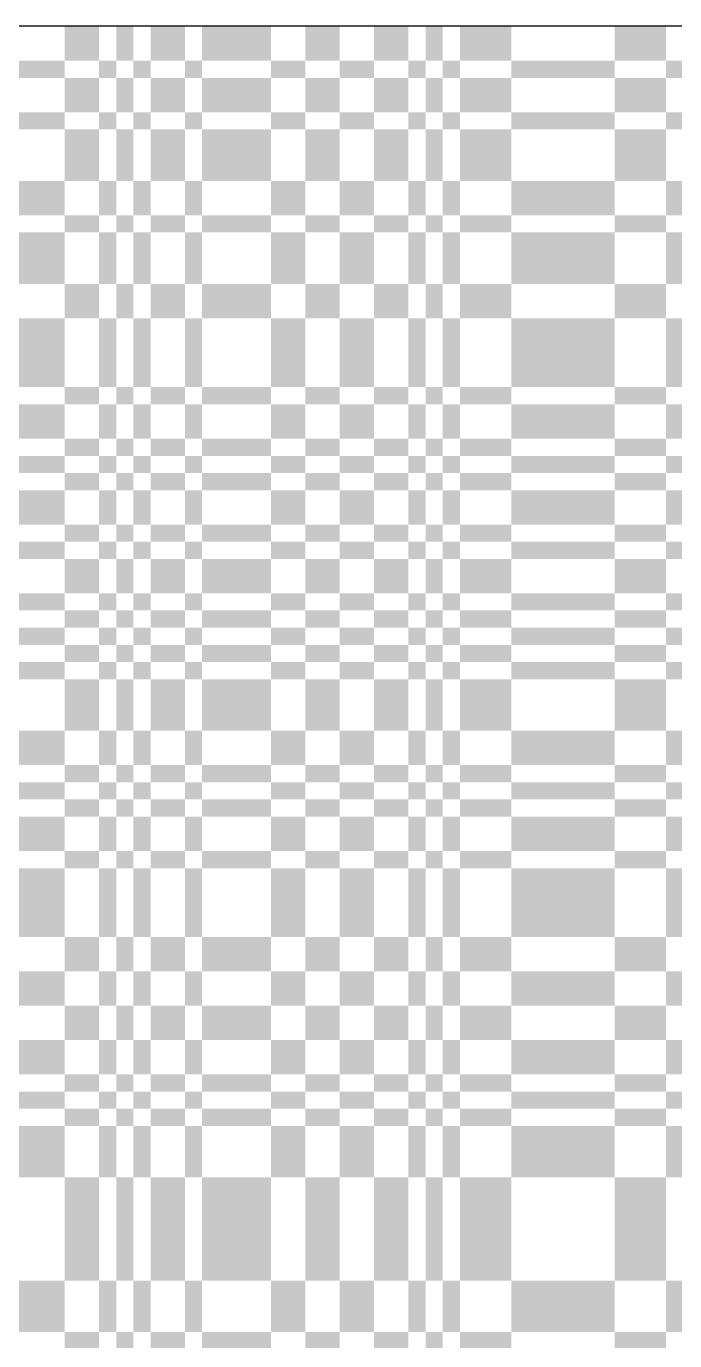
# Model space of a CAD drawing. Extents: x 0 to 10, y 0 to 10.
# Drawn here: x 1.775 to 2.53, y 7.47 to 9 of the extents above; entities that cross this region are included whole.
import ezdxf

# ---------------------------------------------------------------- set-up
doc = ezdxf.new("R2010")
doc.units = 0
doc.header["$MEASUREMENT"] = 0
doc.layers.add('CHROME', color=7, linetype='Continuous')
doc.layers.add('OUTLINE', color=7, linetype='Continuous')

msp = doc.modelspace()

# ---------------------------------------------------------------- linework, layer by layer
at = {"layer": 'CHROME'}
for points in [[(1.82, 8.96), (1.86, 8.96), (1.82, 9), (1.86, 9)], [(1.88, 8.96), (1.9, 8.96), (1.88, 9), (1.9, 9)], [(1.92, 8.96), (1.96, 8.96), (1.92, 9), (1.96, 9)], [(1.98, 8.96), (2.06, 8.96), (1.98, 9), (2.06, 9)], [(2.1, 8.96), (2.14, 8.96), (2.1, 9), (2.14, 9)], [(2.18, 8.96), (2.22, 8.96), (2.18, 9), (2.22, 9)], [(2.24, 8.96), (2.26, 8.96), (2.24, 9), (2.26, 9)], [(2.28, 8.96), (2.34, 8.96), (2.28, 9), (2.34, 9)], [(2.46, 8.96), (2.52, 8.96), (2.46, 9), (2.52, 9)], [(1.76, 8.94), (1.82, 8.94), (1.76, 8.96), (1.82, 8.96)], [(1.86, 8.94), (1.88, 8.94), (1.86, 8.96), (1.88, 8.96)], [(1.9, 8.94), (1.92, 8.94), (1.9, 8.96), (1.92, 8.96)], [(1.96, 8.94), (1.98, 8.94), (1.96, 8.96), (1.98, 8.96)], [(2.06, 8.94), (2.1, 8.94), (2.06, 8.96), (2.1, 8.96)], [(2.14, 8.94), (2.18, 8.94), (2.14, 8.96), (2.18, 8.96)], [(2.22, 8.94), (2.24, 8.94), (2.22, 8.96), (2.24, 8.96)], [(2.26, 8.94), (2.28, 8.94), (2.26, 8.96), (2.28, 8.96)], [(2.34, 8.94), (2.46, 8.94), (2.34, 8.96), (2.46, 8.96)], [(2.52, 8.94), (2.54, 8.94), (2.52, 8.96), (2.54, 8.96)], [(1.82, 8.9), (1.86, 8.9), (1.82, 8.94), (1.86, 8.94)], [(1.88, 8.9), (1.9, 8.9), (1.88, 8.94), (1.9, 8.94)], [(1.92, 8.9), (1.96, 8.9), (1.92, 8.94), (1.96, 8.94)], [(1.98, 8.9), (2.06, 8.9), (1.98, 8.94), (2.06, 8.94)], [(2.1, 8.9), (2.14, 8.9), (2.1, 8.94), (2.14, 8.94)], [(2.18, 8.9), (2.22, 8.9), (2.18, 8.94), (2.22, 8.94)], [(2.24, 8.9), (2.26, 8.9), (2.24, 8.94), (2.26, 8.94)], [(2.28, 8.9), (2.34, 8.9), (2.28, 8.94), (2.34, 8.94)], [(2.46, 8.9), (2.52, 8.9), (2.46, 8.94), (2.52, 8.94)], [(1.76, 8.88), (1.82, 8.88), (1.76, 8.9), (1.82, 8.9)], [(1.86, 8.88), (1.88, 8.88), (1.86, 8.9), (1.88, 8.9)], [(1.9, 8.88), (1.92, 8.88), (1.9, 8.9), (1.92, 8.9)], [(1.96, 8.88), (1.98, 8.88), (1.96, 8.9), (1.98, 8.9)], [(2.06, 8.88), (2.1, 8.88), (2.06, 8.9), (2.1, 8.9)], [(2.14, 8.88), (2.18, 8.88), (2.14, 8.9), (2.18, 8.9)], [(2.22, 8.88), (2.24, 8.88), (2.22, 8.9), (2.24, 8.9)], [(2.26, 8.88), (2.28, 8.88), (2.26, 8.9), (2.28, 8.9)], [(2.34, 8.88), (2.46, 8.88), (2.34, 8.9), (2.46, 8.9)], [(2.52, 8.88), (2.54, 8.88), (2.52, 8.9), (2.54, 8.9)], [(1.82, 8.82), (1.86, 8.82), (1.82, 8.88), (1.86, 8.88)], [(1.88, 8.82), (1.9, 8.82), (1.88, 8.88), (1.9, 8.88)], [(1.92, 8.82), (1.96, 8.82), (1.92, 8.88), (1.96, 8.88)], [(1.98, 8.82), (2.06, 8.82), (1.98, 8.88), (2.06, 8.88)], [(2.1, 8.82), (2.14, 8.82), (2.1, 8.88), (2.14, 8.88)], [(2.18, 8.82), (2.22, 8.82), (2.18, 8.88), (2.22, 8.88)], [(2.24, 8.82), (2.26, 8.82), (2.24, 8.88), (2.26, 8.88)], [(2.28, 8.82), (2.34, 8.82), (2.28, 8.88), (2.34, 8.88)], [(2.46, 8.82), (2.52, 8.82), (2.46, 8.88), (2.52, 8.88)], [(1.76, 8.78), (1.82, 8.78), (1.76, 8.82), (1.82, 8.82)], [(1.86, 8.78), (1.88, 8.78), (1.86, 8.82), (1.88, 8.82)], [(1.9, 8.78), (1.92, 8.78), (1.9, 8.82), (1.92, 8.82)], [(1.96, 8.78), (1.98, 8.78), (1.96, 8.82), (1.98, 8.82)], [(2.06, 8.78), (2.1, 8.78), (2.06, 8.82), (2.1, 8.82)], [(2.14, 8.78), (2.18, 8.78), (2.14, 8.82), (2.18, 8.82)], [(2.22, 8.78), (2.24, 8.78), (2.22, 8.82), (2.24, 8.82)], [(2.26, 8.78), (2.28, 8.78), (2.26, 8.82), (2.28, 8.82)], [(2.34, 8.78), (2.46, 8.78), (2.34, 8.82), (2.46, 8.82)], [(2.52, 8.78), (2.54, 8.78), (2.52, 8.82), (2.54, 8.82)], [(1.82, 8.76), (1.86, 8.76), (1.82, 8.78), (1.86, 8.78)], [(1.88, 8.76), (1.9, 8.76), (1.88, 8.78), (1.9, 8.78)], [(1.92, 8.76), (1.96, 8.76), (1.92, 8.78), (1.96, 8.78)], [(1.98, 8.76), (2.06, 8.76), (1.98, 8.78), (2.06, 8.78)], [(2.1, 8.76), (2.14, 8.76), (2.1, 8.78), (2.14, 8.78)], [(2.18, 8.76), (2.22, 8.76), (2.18, 8.78), (2.22, 8.78)], [(2.24, 8.76), (2.26, 8.76), (2.24, 8.78), (2.26, 8.78)], [(2.28, 8.76), (2.34, 8.76), (2.28, 8.78), (2.34, 8.78)], [(2.46, 8.76), (2.52, 8.76), (2.46, 8.78), (2.52, 8.78)], [(1.76, 8.7), (1.82, 8.7), (1.76, 8.76), (1.82, 8.76)], [(1.86, 8.7), (1.88, 8.7), (1.86, 8.76), (1.88, 8.76)], [(1.9, 8.7), (1.92, 8.7), (1.9, 8.76), (1.92, 8.76)], [(1.96, 8.7), (1.98, 8.7), (1.96, 8.76), (1.98, 8.76)], [(2.06, 8.7), (2.1, 8.7), (2.06, 8.76), (2.1, 8.76)], [(2.14, 8.7), (2.18, 8.7), (2.14, 8.76), (2.18, 8.76)], [(2.22, 8.7), (2.24, 8.7), (2.22, 8.76), (2.24, 8.76)], [(2.26, 8.7), (2.28, 8.7), (2.26, 8.76), (2.28, 8.76)], [(2.34, 8.7), (2.46, 8.7), (2.34, 8.76), (2.46, 8.76)], [(2.52, 8.7), (2.54, 8.7), (2.52, 8.76), (2.54, 8.76)], [(1.82, 8.66), (1.86, 8.66), (1.82, 8.7), (1.86, 8.7)], [(1.88, 8.66), (1.9, 8.66), (1.88, 8.7), (1.9, 8.7)], [(1.92, 8.66), (1.96, 8.66), (1.92, 8.7), (1.96, 8.7)], [(1.98, 8.66), (2.06, 8.66), (1.98, 8.7), (2.06, 8.7)], [(2.1, 8.66), (2.14, 8.66), (2.1, 8.7), (2.14, 8.7)], [(2.18, 8.66), (2.22, 8.66), (2.18, 8.7), (2.22, 8.7)], [(2.24, 8.66), (2.26, 8.66), (2.24, 8.7), (2.26, 8.7)], [(2.28, 8.66), (2.34, 8.66), (2.28, 8.7), (2.34, 8.7)], [(2.46, 8.66), (2.52, 8.66), (2.46, 8.7), (2.52, 8.7)], [(1.76, 8.58), (1.82, 8.58), (1.76, 8.66), (1.82, 8.66)], [(1.86, 8.58), (1.88, 8.58), (1.86, 8.66), (1.88, 8.66)], [(1.9, 8.58), (1.92, 8.58), (1.9, 8.66), (1.92, 8.66)], [(1.96, 8.58), (1.98, 8.58), (1.96, 8.66), (1.98, 8.66)], [(2.06, 8.58), (2.1, 8.58), (2.06, 8.66), (2.1, 8.66)], [(2.14, 8.58), (2.18, 8.58), (2.14, 8.66), (2.18, 8.66)], [(2.22, 8.58), (2.24, 8.58), (2.22, 8.66), (2.24, 8.66)], [(2.26, 8.58), (2.28, 8.58), (2.26, 8.66), (2.28, 8.66)], [(2.34, 8.58), (2.46, 8.58), (2.34, 8.66), (2.46, 8.66)], [(2.52, 8.58), (2.54, 8.58), (2.52, 8.66), (2.54, 8.66)], [(1.82, 8.56), (1.86, 8.56), (1.82, 8.58), (1.86, 8.58)], [(1.88, 8.56), (1.9, 8.56), (1.88, 8.58), (1.9, 8.58)], [(1.92, 8.56), (1.96, 8.56), (1.92, 8.58), (1.96, 8.58)], [(1.98, 8.56), (2.06, 8.56), (1.98, 8.58), (2.06, 8.58)], [(2.1, 8.56), (2.14, 8.56), (2.1, 8.58), (2.14, 8.58)], [(2.18, 8.56), (2.22, 8.56), (2.18, 8.58), (2.22, 8.58)], [(2.24, 8.56), (2.26, 8.56), (2.24, 8.58), (2.26, 8.58)], [(2.28, 8.56), (2.34, 8.56), (2.28, 8.58), (2.34, 8.58)], [(2.46, 8.56), (2.52, 8.56), (2.46, 8.58), (2.52, 8.58)], [(1.76, 8.52), (1.82, 8.52), (1.76, 8.56), (1.82, 8.56)], [(1.86, 8.52), (1.88, 8.52), (1.86, 8.56), (1.88, 8.56)], [(1.9, 8.52), (1.92, 8.52), (1.9, 8.56), (1.92, 8.56)], [(1.96, 8.52), (1.98, 8.52), (1.96, 8.56), (1.98, 8.56)], [(2.06, 8.52), (2.1, 8.52), (2.06, 8.56), (2.1, 8.56)], [(2.14, 8.52), (2.18, 8.52), (2.14, 8.56), (2.18, 8.56)], [(2.22, 8.52), (2.24, 8.52), (2.22, 8.56), (2.24, 8.56)], [(2.26, 8.52), (2.28, 8.52), (2.26, 8.56), (2.28, 8.56)], [(2.34, 8.52), (2.46, 8.52), (2.34, 8.56), (2.46, 8.56)], [(2.52, 8.52), (2.54, 8.52), (2.52, 8.56), (2.54, 8.56)], [(1.82, 8.5), (1.86, 8.5), (1.82, 8.52), (1.86, 8.52)], [(1.88, 8.5), (1.9, 8.5), (1.88, 8.52), (1.9, 8.52)], [(1.92, 8.5), (1.96, 8.5), (1.92, 8.52), (1.96, 8.52)], [(1.98, 8.5), (2.06, 8.5), (1.98, 8.52), (2.06, 8.52)], [(2.1, 8.5), (2.14, 8.5), (2.1, 8.52), (2.14, 8.52)], [(2.18, 8.5), (2.22, 8.5), (2.18, 8.52), (2.22, 8.52)], [(2.24, 8.5), (2.26, 8.5), (2.24, 8.52), (2.26, 8.52)], [(2.28, 8.5), (2.34, 8.5), (2.28, 8.52), (2.34, 8.52)], [(2.46, 8.5), (2.52, 8.5), (2.46, 8.52), (2.52, 8.52)], [(1.76, 8.48), (1.82, 8.48), (1.76, 8.5), (1.82, 8.5)], [(1.86, 8.48), (1.88, 8.48), (1.86, 8.5), (1.88, 8.5)], [(1.9, 8.48), (1.92, 8.48), (1.9, 8.5), (1.92, 8.5)], [(1.96, 8.48), (1.98, 8.48), (1.96, 8.5), (1.98, 8.5)], [(2.06, 8.48), (2.1, 8.48), (2.06, 8.5), (2.1, 8.5)], [(2.14, 8.48), (2.18, 8.48), (2.14, 8.5), (2.18, 8.5)], [(2.22, 8.48), (2.24, 8.48), (2.22, 8.5), (2.24, 8.5)], [(2.26, 8.48), (2.28, 8.48), (2.26, 8.5), (2.28, 8.5)], [(2.34, 8.48), (2.46, 8.48), (2.34, 8.5), (2.46, 8.5)], [(2.52, 8.48), (2.54, 8.48), (2.52, 8.5), (2.54, 8.5)], [(1.82, 8.46), (1.86, 8.46), (1.82, 8.48), (1.86, 8.48)], [(1.88, 8.46), (1.9, 8.46), (1.88, 8.48), (1.9, 8.48)], [(1.92, 8.46), (1.96, 8.46), (1.92, 8.48), (1.96, 8.48)], [(1.98, 8.46), (2.06, 8.46), (1.98, 8.48), (2.06, 8.48)], [(2.1, 8.46), (2.14, 8.46), (2.1, 8.48), (2.14, 8.48)], [(2.18, 8.46), (2.22, 8.46), (2.18, 8.48), (2.22, 8.48)], [(2.24, 8.46), (2.26, 8.46), (2.24, 8.48), (2.26, 8.48)], [(2.28, 8.46), (2.34, 8.46), (2.28, 8.48), (2.34, 8.48)], [(2.46, 8.46), (2.52, 8.46), (2.46, 8.48), (2.52, 8.48)], [(1.76, 8.42), (1.82, 8.42), (1.76, 8.46), (1.82, 8.46)], [(1.86, 8.42), (1.88, 8.42), (1.86, 8.46), (1.88, 8.46)], [(1.9, 8.42), (1.92, 8.42), (1.9, 8.46), (1.92, 8.46)], [(1.96, 8.42), (1.98, 8.42), (1.96, 8.46), (1.98, 8.46)], [(2.06, 8.42), (2.1, 8.42), (2.06, 8.46), (2.1, 8.46)], [(2.14, 8.42), (2.18, 8.42), (2.14, 8.46), (2.18, 8.46)], [(2.22, 8.42), (2.24, 8.42), (2.22, 8.46), (2.24, 8.46)], [(2.26, 8.42), (2.28, 8.42), (2.26, 8.46), (2.28, 8.46)], [(2.34, 8.42), (2.46, 8.42), (2.34, 8.46), (2.46, 8.46)], [(2.52, 8.42), (2.54, 8.42), (2.52, 8.46), (2.54, 8.46)], [(1.82, 8.4), (1.86, 8.4), (1.82, 8.42), (1.86, 8.42)], [(1.88, 8.4), (1.9, 8.4), (1.88, 8.42), (1.9, 8.42)], [(1.92, 8.4), (1.96, 8.4), (1.92, 8.42), (1.96, 8.42)], [(1.98, 8.4), (2.06, 8.4), (1.98, 8.42), (2.06, 8.42)], [(2.1, 8.4), (2.14, 8.4), (2.1, 8.42), (2.14, 8.42)], [(2.18, 8.4), (2.22, 8.4), (2.18, 8.42), (2.22, 8.42)], [(2.24, 8.4), (2.26, 8.4), (2.24, 8.42), (2.26, 8.42)], [(2.28, 8.4), (2.34, 8.4), (2.28, 8.42), (2.34, 8.42)], [(2.46, 8.4), (2.52, 8.4), (2.46, 8.42), (2.52, 8.42)], [(1.76, 8.38), (1.82, 8.38), (1.76, 8.4), (1.82, 8.4)], [(1.86, 8.38), (1.88, 8.38), (1.86, 8.4), (1.88, 8.4)], [(1.9, 8.38), (1.92, 8.38), (1.9, 8.4), (1.92, 8.4)], [(1.96, 8.38), (1.98, 8.38), (1.96, 8.4), (1.98, 8.4)], [(2.06, 8.38), (2.1, 8.38), (2.06, 8.4), (2.1, 8.4)], [(2.14, 8.38), (2.18, 8.38), (2.14, 8.4), (2.18, 8.4)], [(2.22, 8.38), (2.24, 8.38), (2.22, 8.4), (2.24, 8.4)], [(2.26, 8.38), (2.28, 8.38), (2.26, 8.4), (2.28, 8.4)], [(2.34, 8.38), (2.46, 8.38), (2.34, 8.4), (2.46, 8.4)], [(2.52, 8.38), (2.54, 8.38), (2.52, 8.4), (2.54, 8.4)], [(1.82, 8.34), (1.86, 8.34), (1.82, 8.38), (1.86, 8.38)], [(1.88, 8.34), (1.9, 8.34), (1.88, 8.38), (1.9, 8.38)], [(1.92, 8.34), (1.96, 8.34), (1.92, 8.38), (1.96, 8.38)], [(1.98, 8.34), (2.06, 8.34), (1.98, 8.38), (2.06, 8.38)], [(2.1, 8.34), (2.14, 8.34), (2.1, 8.38), (2.14, 8.38)], [(2.18, 8.34), (2.22, 8.34), (2.18, 8.38), (2.22, 8.38)], [(2.24, 8.34), (2.26, 8.34), (2.24, 8.38), (2.26, 8.38)], [(2.28, 8.34), (2.34, 8.34), (2.28, 8.38), (2.34, 8.38)], [(2.46, 8.34), (2.52, 8.34), (2.46, 8.38), (2.52, 8.38)], [(1.76, 8.32), (1.82, 8.32), (1.76, 8.34), (1.82, 8.34)], [(1.86, 8.32), (1.88, 8.32), (1.86, 8.34), (1.88, 8.34)], [(1.9, 8.32), (1.92, 8.32), (1.9, 8.34), (1.92, 8.34)], [(1.96, 8.32), (1.98, 8.32), (1.96, 8.34), (1.98, 8.34)], [(2.06, 8.32), (2.1, 8.32), (2.06, 8.34), (2.1, 8.34)], [(2.14, 8.32), (2.18, 8.32), (2.14, 8.34), (2.18, 8.34)], [(2.22, 8.32), (2.24, 8.32), (2.22, 8.34), (2.24, 8.34)], [(2.26, 8.32), (2.28, 8.32), (2.26, 8.34), (2.28, 8.34)], [(2.34, 8.32), (2.46, 8.32), (2.34, 8.34), (2.46, 8.34)], [(2.52, 8.32), (2.54, 8.32), (2.52, 8.34), (2.54, 8.34)], [(1.82, 8.3), (1.86, 8.3), (1.82, 8.32), (1.86, 8.32)], [(1.88, 8.3), (1.9, 8.3), (1.88, 8.32), (1.9, 8.32)], [(1.92, 8.3), (1.96, 8.3), (1.92, 8.32), (1.96, 8.32)], [(1.98, 8.3), (2.06, 8.3), (1.98, 8.32), (2.06, 8.32)], [(2.1, 8.3), (2.14, 8.3), (2.1, 8.32), (2.14, 8.32)], [(2.18, 8.3), (2.22, 8.3), (2.18, 8.32), (2.22, 8.32)], [(2.24, 8.3), (2.26, 8.3), (2.24, 8.32), (2.26, 8.32)], [(2.28, 8.3), (2.34, 8.3), (2.28, 8.32), (2.34, 8.32)], [(2.46, 8.3), (2.52, 8.3), (2.46, 8.32), (2.52, 8.32)], [(1.76, 8.28), (1.82, 8.28), (1.76, 8.3), (1.82, 8.3)], [(1.86, 8.28), (1.88, 8.28), (1.86, 8.3), (1.88, 8.3)], [(1.9, 8.28), (1.92, 8.28), (1.9, 8.3), (1.92, 8.3)], [(1.96, 8.28), (1.98, 8.28), (1.96, 8.3), (1.98, 8.3)], [(2.06, 8.28), (2.1, 8.28), (2.06, 8.3), (2.1, 8.3)], [(2.14, 8.28), (2.18, 8.28), (2.14, 8.3), (2.18, 8.3)], [(2.22, 8.28), (2.24, 8.28), (2.22, 8.3), (2.24, 8.3)], [(2.26, 8.28), (2.28, 8.28), (2.26, 8.3), (2.28, 8.3)], [(2.34, 8.28), (2.46, 8.28), (2.34, 8.3), (2.46, 8.3)], [(2.52, 8.28), (2.54, 8.28), (2.52, 8.3), (2.54, 8.3)], [(1.82, 8.26), (1.86, 8.26), (1.82, 8.28), (1.86, 8.28)], [(1.88, 8.26), (1.9, 8.26), (1.88, 8.28), (1.9, 8.28)], [(1.92, 8.26), (1.96, 8.26), (1.92, 8.28), (1.96, 8.28)], [(1.98, 8.26), (2.06, 8.26), (1.98, 8.28), (2.06, 8.28)], [(2.1, 8.26), (2.14, 8.26), (2.1, 8.28), (2.14, 8.28)], [(2.18, 8.26), (2.22, 8.26), (2.18, 8.28), (2.22, 8.28)], [(2.24, 8.26), (2.26, 8.26), (2.24, 8.28), (2.26, 8.28)], [(2.28, 8.26), (2.34, 8.26), (2.28, 8.28), (2.34, 8.28)], [(2.46, 8.26), (2.52, 8.26), (2.46, 8.28), (2.52, 8.28)], [(1.76, 8.24), (1.82, 8.24), (1.76, 8.26), (1.82, 8.26)], [(1.86, 8.24), (1.88, 8.24), (1.86, 8.26), (1.88, 8.26)], [(1.9, 8.24), (1.92, 8.24), (1.9, 8.26), (1.92, 8.26)], [(1.96, 8.24), (1.98, 8.24), (1.96, 8.26), (1.98, 8.26)], [(2.06, 8.24), (2.1, 8.24), (2.06, 8.26), (2.1, 8.26)], [(2.14, 8.24), (2.18, 8.24), (2.14, 8.26), (2.18, 8.26)], [(2.22, 8.24), (2.24, 8.24), (2.22, 8.26), (2.24, 8.26)], [(2.26, 8.24), (2.28, 8.24), (2.26, 8.26), (2.28, 8.26)], [(2.34, 8.24), (2.46, 8.24), (2.34, 8.26), (2.46, 8.26)], [(2.52, 8.24), (2.54, 8.24), (2.52, 8.26), (2.54, 8.26)], [(1.82, 8.18), (1.86, 8.18), (1.82, 8.24), (1.86, 8.24)], [(1.88, 8.18), (1.9, 8.18), (1.88, 8.24), (1.9, 8.24)], [(1.92, 8.18), (1.96, 8.18), (1.92, 8.24), (1.96, 8.24)], [(1.98, 8.18), (2.06, 8.18), (1.98, 8.24), (2.06, 8.24)], [(2.1, 8.18), (2.14, 8.18), (2.1, 8.24), (2.14, 8.24)], [(2.18, 8.18), (2.22, 8.18), (2.18, 8.24), (2.22, 8.24)], [(2.24, 8.18), (2.26, 8.18), (2.24, 8.24), (2.26, 8.24)], [(2.28, 8.18), (2.34, 8.18), (2.28, 8.24), (2.34, 8.24)], [(2.46, 8.18), (2.52, 8.18), (2.46, 8.24), (2.52, 8.24)], [(1.76, 8.14), (1.82, 8.14), (1.76, 8.18), (1.82, 8.18)], [(1.86, 8.14), (1.88, 8.14), (1.86, 8.18), (1.88, 8.18)], [(1.9, 8.14), (1.92, 8.14), (1.9, 8.18), (1.92, 8.18)], [(1.96, 8.14), (1.98, 8.14), (1.96, 8.18), (1.98, 8.18)], [(2.06, 8.14), (2.1, 8.14), (2.06, 8.18), (2.1, 8.18)], [(2.14, 8.14), (2.18, 8.14), (2.14, 8.18), (2.18, 8.18)], [(2.22, 8.14), (2.24, 8.14), (2.22, 8.18), (2.24, 8.18)], [(2.26, 8.14), (2.28, 8.14), (2.26, 8.18), (2.28, 8.18)], [(2.34, 8.14), (2.46, 8.14), (2.34, 8.18), (2.46, 8.18)], [(2.52, 8.14), (2.54, 8.14), (2.52, 8.18), (2.54, 8.18)], [(1.82, 8.12), (1.86, 8.12), (1.82, 8.14), (1.86, 8.14)], [(1.88, 8.12), (1.9, 8.12), (1.88, 8.14), (1.9, 8.14)], [(1.92, 8.12), (1.96, 8.12), (1.92, 8.14), (1.96, 8.14)], [(1.98, 8.12), (2.06, 8.12), (1.98, 8.14), (2.06, 8.14)], [(2.1, 8.12), (2.14, 8.12), (2.1, 8.14), (2.14, 8.14)], [(2.18, 8.12), (2.22, 8.12), (2.18, 8.14), (2.22, 8.14)], [(2.24, 8.12), (2.26, 8.12), (2.24, 8.14), (2.26, 8.14)], [(2.28, 8.12), (2.34, 8.12), (2.28, 8.14), (2.34, 8.14)], [(2.46, 8.12), (2.52, 8.12), (2.46, 8.14), (2.52, 8.14)], [(1.76, 8.1), (1.82, 8.1), (1.76, 8.12), (1.82, 8.12)], [(1.86, 8.1), (1.88, 8.1), (1.86, 8.12), (1.88, 8.12)], [(1.9, 8.1), (1.92, 8.1), (1.9, 8.12), (1.92, 8.12)], [(1.96, 8.1), (1.98, 8.1), (1.96, 8.12), (1.98, 8.12)], [(2.06, 8.1), (2.1, 8.1), (2.06, 8.12), (2.1, 8.12)], [(2.14, 8.1), (2.18, 8.1), (2.14, 8.12), (2.18, 8.12)], [(2.22, 8.1), (2.24, 8.1), (2.22, 8.12), (2.24, 8.12)], [(2.26, 8.1), (2.28, 8.1), (2.26, 8.12), (2.28, 8.12)], [(2.34, 8.1), (2.46, 8.1), (2.34, 8.12), (2.46, 8.12)], [(2.52, 8.1), (2.54, 8.1), (2.52, 8.12), (2.54, 8.12)], [(1.82, 8.08), (1.86, 8.08), (1.82, 8.1), (1.86, 8.1)], [(1.88, 8.08), (1.9, 8.08), (1.88, 8.1), (1.9, 8.1)], [(1.92, 8.08), (1.96, 8.08), (1.92, 8.1), (1.96, 8.1)], [(1.98, 8.08), (2.06, 8.08), (1.98, 8.1), (2.06, 8.1)], [(2.1, 8.08), (2.14, 8.08), (2.1, 8.1), (2.14, 8.1)], [(2.18, 8.08), (2.22, 8.08), (2.18, 8.1), (2.22, 8.1)], [(2.24, 8.08), (2.26, 8.08), (2.24, 8.1), (2.26, 8.1)], [(2.28, 8.08), (2.34, 8.08), (2.28, 8.1), (2.34, 8.1)], [(2.46, 8.08), (2.52, 8.08), (2.46, 8.1), (2.52, 8.1)], [(1.76, 8.04), (1.82, 8.04), (1.76, 8.08), (1.82, 8.08)], [(1.86, 8.04), (1.88, 8.04), (1.86, 8.08), (1.88, 8.08)], [(1.9, 8.04), (1.92, 8.04), (1.9, 8.08), (1.92, 8.08)], [(1.96, 8.04), (1.98, 8.04), (1.96, 8.08), (1.98, 8.08)], [(2.06, 8.04), (2.1, 8.04), (2.06, 8.08), (2.1, 8.08)], [(2.14, 8.04), (2.18, 8.04), (2.14, 8.08), (2.18, 8.08)], [(2.22, 8.04), (2.24, 8.04), (2.22, 8.08), (2.24, 8.08)], [(2.26, 8.04), (2.28, 8.04), (2.26, 8.08), (2.28, 8.08)], [(2.34, 8.04), (2.46, 8.04), (2.34, 8.08), (2.46, 8.08)], [(2.52, 8.04), (2.54, 8.04), (2.52, 8.08), (2.54, 8.08)], [(1.82, 8.02), (1.86, 8.02), (1.82, 8.04), (1.86, 8.04)], [(1.88, 8.02), (1.9, 8.02), (1.88, 8.04), (1.9, 8.04)], [(1.92, 8.02), (1.96, 8.02), (1.92, 8.04), (1.96, 8.04)], [(1.98, 8.02), (2.06, 8.02), (1.98, 8.04), (2.06, 8.04)], [(2.1, 8.02), (2.14, 8.02), (2.1, 8.04), (2.14, 8.04)], [(2.18, 8.02), (2.22, 8.02), (2.18, 8.04), (2.22, 8.04)], [(2.24, 8.02), (2.26, 8.02), (2.24, 8.04), (2.26, 8.04)], [(2.28, 8.02), (2.34, 8.02), (2.28, 8.04), (2.34, 8.04)], [(2.46, 8.02), (2.52, 8.02), (2.46, 8.04), (2.52, 8.04)], [(1.76, 7.94), (1.82, 7.94), (1.76, 8.02), (1.82, 8.02)], [(1.86, 7.94), (1.88, 7.94), (1.86, 8.02), (1.88, 8.02)], [(1.9, 7.94), (1.92, 7.94), (1.9, 8.02), (1.92, 8.02)], [(1.96, 7.94), (1.98, 7.94), (1.96, 8.02), (1.98, 8.02)], [(2.06, 7.94), (2.1, 7.94), (2.06, 8.02), (2.1, 8.02)], [(2.14, 7.94), (2.18, 7.94), (2.14, 8.02), (2.18, 8.02)], [(2.22, 7.94), (2.24, 7.94), (2.22, 8.02), (2.24, 8.02)], [(2.26, 7.94), (2.28, 7.94), (2.26, 8.02), (2.28, 8.02)], [(2.34, 7.94), (2.46, 7.94), (2.34, 8.02), (2.46, 8.02)], [(2.52, 7.94), (2.54, 7.94), (2.52, 8.02), (2.54, 8.02)], [(1.82, 7.9), (1.86, 7.9), (1.82, 7.94), (1.86, 7.94)], [(1.88, 7.9), (1.9, 7.9), (1.88, 7.94), (1.9, 7.94)], [(1.92, 7.9), (1.96, 7.9), (1.92, 7.94), (1.96, 7.94)], [(1.98, 7.9), (2.06, 7.9), (1.98, 7.94), (2.06, 7.94)], [(2.1, 7.9), (2.14, 7.9), (2.1, 7.94), (2.14, 7.94)], [(2.18, 7.9), (2.22, 7.9), (2.18, 7.94), (2.22, 7.94)], [(2.24, 7.9), (2.26, 7.9), (2.24, 7.94), (2.26, 7.94)], [(2.28, 7.9), (2.34, 7.9), (2.28, 7.94), (2.34, 7.94)], [(2.46, 7.9), (2.52, 7.9), (2.46, 7.94), (2.52, 7.94)], [(1.76, 7.86), (1.82, 7.86), (1.76, 7.9), (1.82, 7.9)], [(1.86, 7.86), (1.88, 7.86), (1.86, 7.9), (1.88, 7.9)], [(1.9, 7.86), (1.92, 7.86), (1.9, 7.9), (1.92, 7.9)], [(1.96, 7.86), (1.98, 7.86), (1.96, 7.9), (1.98, 7.9)], [(2.06, 7.86), (2.1, 7.86), (2.06, 7.9), (2.1, 7.9)], [(2.14, 7.86), (2.18, 7.86), (2.14, 7.9), (2.18, 7.9)], [(2.22, 7.86), (2.24, 7.86), (2.22, 7.9), (2.24, 7.9)], [(2.26, 7.86), (2.28, 7.86), (2.26, 7.9), (2.28, 7.9)], [(2.34, 7.86), (2.46, 7.86), (2.34, 7.9), (2.46, 7.9)], [(2.52, 7.86), (2.54, 7.86), (2.52, 7.9), (2.54, 7.9)], [(1.82, 7.82), (1.86, 7.82), (1.82, 7.86), (1.86, 7.86)], [(1.88, 7.82), (1.9, 7.82), (1.88, 7.86), (1.9, 7.86)], [(1.92, 7.82), (1.96, 7.82), (1.92, 7.86), (1.96, 7.86)], [(1.98, 7.82), (2.06, 7.82), (1.98, 7.86), (2.06, 7.86)], [(2.1, 7.82), (2.14, 7.82), (2.1, 7.86), (2.14, 7.86)], [(2.18, 7.82), (2.22, 7.82), (2.18, 7.86), (2.22, 7.86)], [(2.24, 7.82), (2.26, 7.82), (2.24, 7.86), (2.26, 7.86)], [(2.28, 7.82), (2.34, 7.82), (2.28, 7.86), (2.34, 7.86)], [(2.46, 7.82), (2.52, 7.82), (2.46, 7.86), (2.52, 7.86)], [(1.76, 7.78), (1.82, 7.78), (1.76, 7.82), (1.82, 7.82)], [(1.86, 7.78), (1.88, 7.78), (1.86, 7.82), (1.88, 7.82)], [(1.9, 7.78), (1.92, 7.78), (1.9, 7.82), (1.92, 7.82)], [(1.96, 7.78), (1.98, 7.78), (1.96, 7.82), (1.98, 7.82)], [(2.06, 7.78), (2.1, 7.78), (2.06, 7.82), (2.1, 7.82)], [(2.14, 7.78), (2.18, 7.78), (2.14, 7.82), (2.18, 7.82)], [(2.22, 7.78), (2.24, 7.78), (2.22, 7.82), (2.24, 7.82)], [(2.26, 7.78), (2.28, 7.78), (2.26, 7.82), (2.28, 7.82)], [(2.34, 7.78), (2.46, 7.78), (2.34, 7.82), (2.46, 7.82)], [(2.52, 7.78), (2.54, 7.78), (2.52, 7.82), (2.54, 7.82)], [(1.82, 7.76), (1.86, 7.76), (1.82, 7.78), (1.86, 7.78)], [(1.88, 7.76), (1.9, 7.76), (1.88, 7.78), (1.9, 7.78)], [(1.92, 7.76), (1.96, 7.76), (1.92, 7.78), (1.96, 7.78)], [(1.98, 7.76), (2.06, 7.76), (1.98, 7.78), (2.06, 7.78)], [(2.1, 7.76), (2.14, 7.76), (2.1, 7.78), (2.14, 7.78)], [(2.18, 7.76), (2.22, 7.76), (2.18, 7.78), (2.22, 7.78)], [(2.24, 7.76), (2.26, 7.76), (2.24, 7.78), (2.26, 7.78)], [(2.28, 7.76), (2.34, 7.76), (2.28, 7.78), (2.34, 7.78)], [(2.46, 7.76), (2.52, 7.76), (2.46, 7.78), (2.52, 7.78)], [(1.76, 7.74), (1.82, 7.74), (1.76, 7.76), (1.82, 7.76)], [(1.86, 7.74), (1.88, 7.74), (1.86, 7.76), (1.88, 7.76)], [(1.9, 7.74), (1.92, 7.74), (1.9, 7.76), (1.92, 7.76)], [(1.96, 7.74), (1.98, 7.74), (1.96, 7.76), (1.98, 7.76)], [(2.06, 7.74), (2.1, 7.74), (2.06, 7.76), (2.1, 7.76)], [(2.14, 7.74), (2.18, 7.74), (2.14, 7.76), (2.18, 7.76)], [(2.22, 7.74), (2.24, 7.74), (2.22, 7.76), (2.24, 7.76)], [(2.26, 7.74), (2.28, 7.74), (2.26, 7.76), (2.28, 7.76)], [(2.34, 7.74), (2.46, 7.74), (2.34, 7.76), (2.46, 7.76)], [(2.52, 7.74), (2.54, 7.74), (2.52, 7.76), (2.54, 7.76)], [(1.82, 7.72), (1.86, 7.72), (1.82, 7.74), (1.86, 7.74)], [(1.88, 7.72), (1.9, 7.72), (1.88, 7.74), (1.9, 7.74)], [(1.92, 7.72), (1.96, 7.72), (1.92, 7.74), (1.96, 7.74)], [(1.98, 7.72), (2.06, 7.72), (1.98, 7.74), (2.06, 7.74)], [(2.1, 7.72), (2.14, 7.72), (2.1, 7.74), (2.14, 7.74)], [(2.18, 7.72), (2.22, 7.72), (2.18, 7.74), (2.22, 7.74)], [(2.24, 7.72), (2.26, 7.72), (2.24, 7.74), (2.26, 7.74)], [(2.28, 7.72), (2.34, 7.72), (2.28, 7.74), (2.34, 7.74)], [(2.46, 7.72), (2.52, 7.72), (2.46, 7.74), (2.52, 7.74)], [(1.76, 7.66), (1.82, 7.66), (1.76, 7.72), (1.82, 7.72)], [(1.86, 7.66), (1.88, 7.66), (1.86, 7.72), (1.88, 7.72)], [(1.9, 7.66), (1.92, 7.66), (1.9, 7.72), (1.92, 7.72)], [(1.96, 7.66), (1.98, 7.66), (1.96, 7.72), (1.98, 7.72)], [(2.06, 7.66), (2.1, 7.66), (2.06, 7.72), (2.1, 7.72)], [(2.14, 7.66), (2.18, 7.66), (2.14, 7.72), (2.18, 7.72)], [(2.22, 7.66), (2.24, 7.66), (2.22, 7.72), (2.24, 7.72)], [(2.26, 7.66), (2.28, 7.66), (2.26, 7.72), (2.28, 7.72)], [(2.34, 7.66), (2.46, 7.66), (2.34, 7.72), (2.46, 7.72)], [(2.52, 7.66), (2.54, 7.66), (2.52, 7.72), (2.54, 7.72)], [(1.82, 7.54), (1.86, 7.54), (1.82, 7.66), (1.86, 7.66)], [(1.88, 7.54), (1.9, 7.54), (1.88, 7.66), (1.9, 7.66)], [(1.92, 7.54), (1.96, 7.54), (1.92, 7.66), (1.96, 7.66)], [(1.98, 7.54), (2.06, 7.54), (1.98, 7.66), (2.06, 7.66)], [(2.1, 7.54), (2.14, 7.54), (2.1, 7.66), (2.14, 7.66)], [(2.18, 7.54), (2.22, 7.54), (2.18, 7.66), (2.22, 7.66)], [(2.24, 7.54), (2.26, 7.54), (2.24, 7.66), (2.26, 7.66)], [(2.28, 7.54), (2.34, 7.54), (2.28, 7.66), (2.34, 7.66)], [(2.46, 7.54), (2.52, 7.54), (2.46, 7.66), (2.52, 7.66)], [(1.76, 7.48), (1.82, 7.48), (1.76, 7.54), (1.82, 7.54)], [(1.86, 7.48), (1.88, 7.48), (1.86, 7.54), (1.88, 7.54)], [(1.9, 7.48), (1.92, 7.48), (1.9, 7.54), (1.92, 7.54)], [(1.96, 7.48), (1.98, 7.48), (1.96, 7.54), (1.98, 7.54)], [(2.06, 7.48), (2.1, 7.48), (2.06, 7.54), (2.1, 7.54)], [(2.14, 7.48), (2.18, 7.48), (2.14, 7.54), (2.18, 7.54)], [(2.22, 7.48), (2.24, 7.48), (2.22, 7.54), (2.24, 7.54)], [(2.26, 7.48), (2.28, 7.48), (2.26, 7.54), (2.28, 7.54)], [(2.34, 7.48), (2.46, 7.48), (2.34, 7.54), (2.46, 7.54)], [(2.52, 7.48), (2.54, 7.48), (2.52, 7.54), (2.54, 7.54)], [(1.82, 7.46), (1.86, 7.46), (1.82, 7.48), (1.86, 7.48)], [(1.88, 7.46), (1.9, 7.46), (1.88, 7.48), (1.9, 7.48)], [(1.92, 7.46), (1.96, 7.46), (1.92, 7.48), (1.96, 7.48)], [(1.98, 7.46), (2.06, 7.46), (1.98, 7.48), (2.06, 7.48)], [(2.1, 7.46), (2.14, 7.46), (2.1, 7.48), (2.14, 7.48)], [(2.18, 7.46), (2.22, 7.46), (2.18, 7.48), (2.22, 7.48)], [(2.24, 7.46), (2.26, 7.46), (2.24, 7.48), (2.26, 7.48)], [(2.28, 7.46), (2.34, 7.46), (2.28, 7.48), (2.34, 7.48)], [(2.46, 7.46), (2.52, 7.46), (2.46, 7.48), (2.52, 7.48)]]:
    msp.add_solid(points, dxfattribs=at)
at = {"layer": 'OUTLINE'}
msp.add_line((9, 9), (1, 9), dxfattribs=at)

doc.saveas('drawing.dxf')
